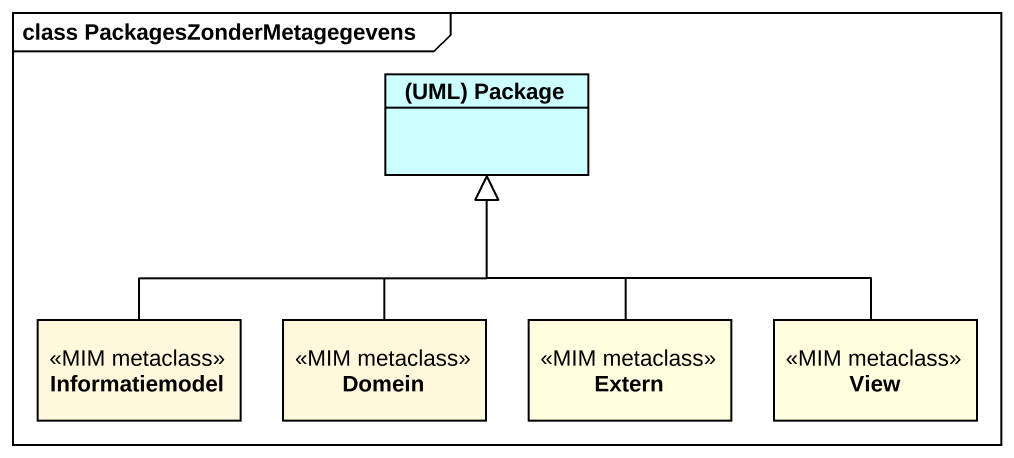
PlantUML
@startuml
mainframe class PackagesZonderMetagegevens
hide circle
hide empty members
class "(UML) Package" as UML_Package #CCFFFF
class Informatiemodel <<MIM metaclass>> #FFF8DC
class Domein <<MIM metaclass>> #FFF8DC
class Extern <<MIM metaclass>> #FFFFE0
class View <<MIM metaclass>> #FFFFE0
Informatiemodel -up-|> UML_Package
Domein -up-|> UML_Package
Extern -up-|> UML_Package
View -up-|> UML_Package
@enduml
